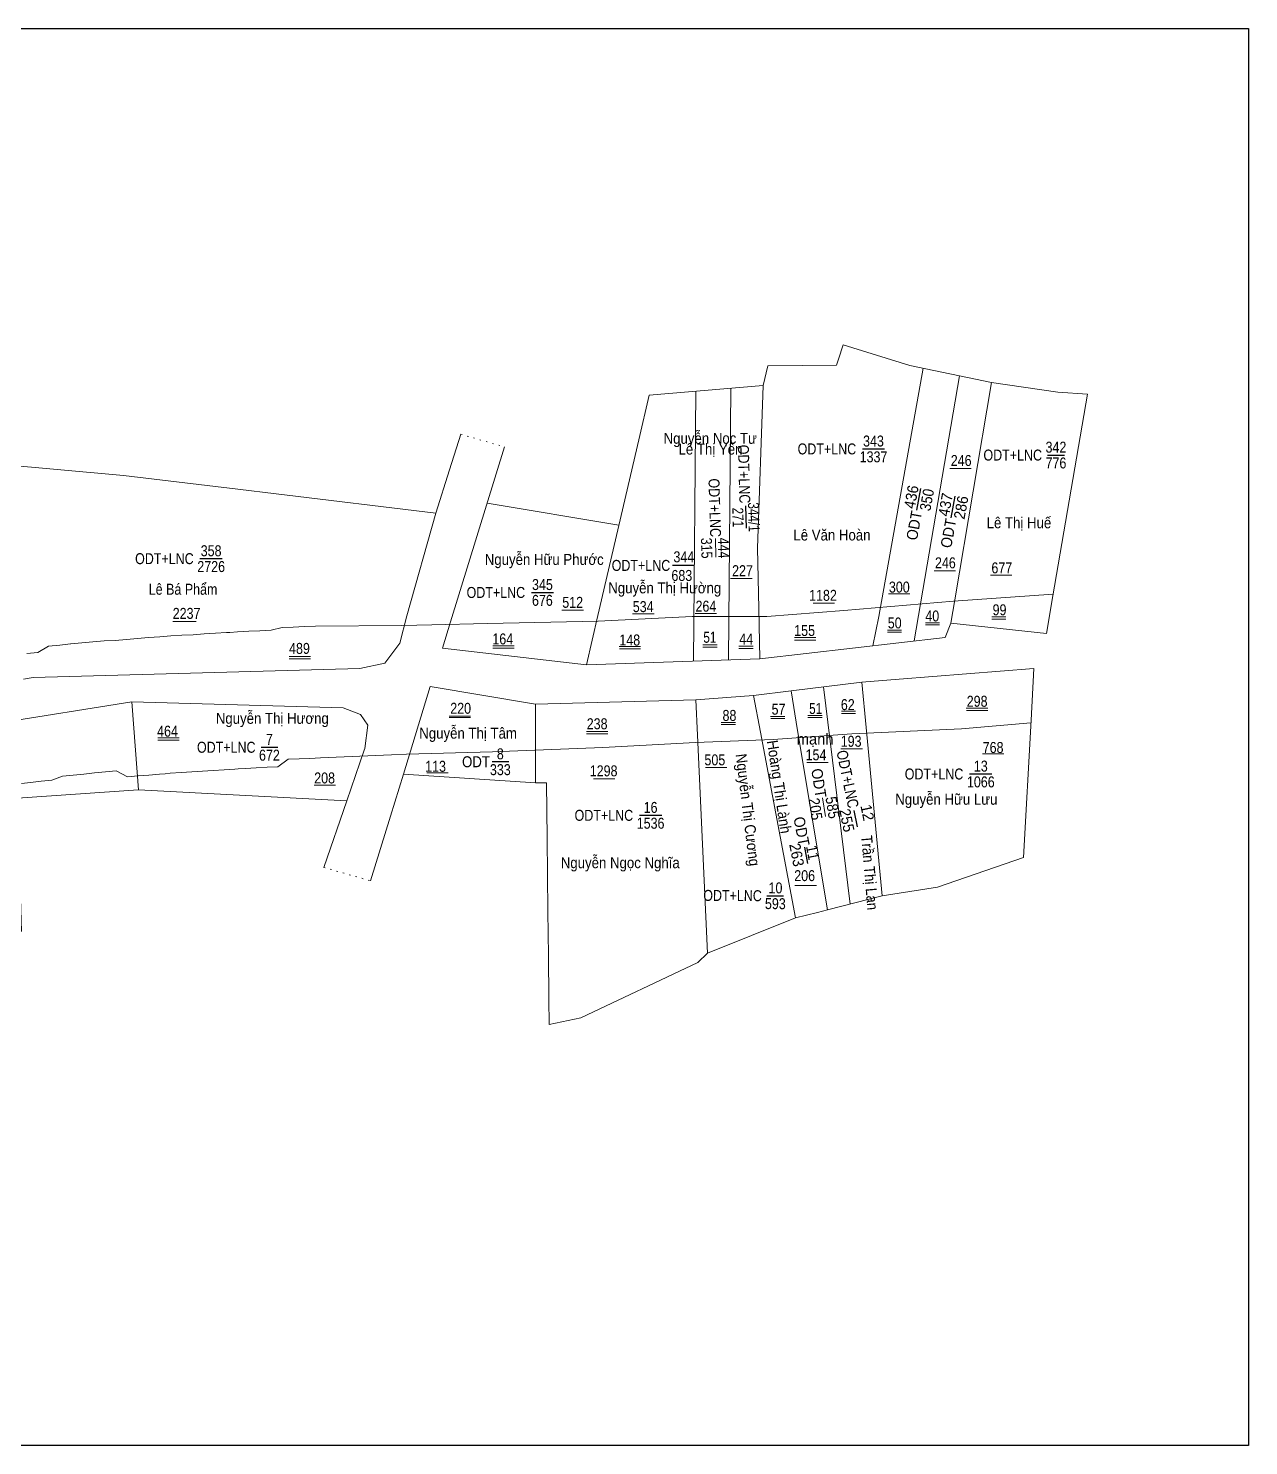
# Model space of a CAD drawing. Header units: metres. Extents: x 535945 to 536989, y 1836723 to 1837119.
# Drawn here: x 536767.1 to 536989.4, y 1836860.4 to 1837118.6 of the extents above; entities that cross this region are included whole.
import ezdxf
from ezdxf.enums import TextEntityAlignment as Align

# ---------------------------------------------------------------- set-up
doc = ezdxf.new("R2010")
doc.units = ezdxf.units.M
doc.header["$LTSCALE"] = 0.8
doc.linetypes.add('DOTTED', pattern=[1.5, 0.3, -1.2])
for name, color, linetype, lineweight in [('10', 7, 'Continuous', 13), ('12', 7, 'Continuous', 25), ('13', 7, 'Continuous', 25), ('14', 7, 'Continuous', 13), ('17', 7, 'Continuous', 13), ('23', 7, 'Continuous', 13), ('54', 7, 'Continuous', 13), ('59', 7, 'Continuous', 13)]:
    doc.layers.add(name, color=color, linetype=linetype, lineweight=lineweight)
doc.layers.add('15', color=7, linetype='Continuous')

msp = doc.modelspace()

# ---------------------------------------------------------------- linework, layer by layer
at = {"layer": '10'}
for p, q in [((536915.53, 1837060.95), (536914.67, 1837058.3)), ((536915.53, 1837060.95), (536927.7, 1837057.16)), ((536900.94, 1837053.49), (536901.82, 1837057.12)), ((536942.53, 1837054.07), (536927.7, 1837057.16)), ((536922, 1837011.46), (536930.08, 1837056.66)), ((536936.74, 1837055.28), (536928.45, 1837006.98)), ((536878.29, 1837043.64), (536880.18, 1837051.76)), ((536900.94, 1837053.49), (536880.18, 1837051.76)), ((536954.64, 1837052.29), (536942.53, 1837054.07)), ((536960.05, 1837051.91), (536954.64, 1837052.29)), ((536843.79, 1837038.16), (536845.84, 1837044.64)), ((536853.82, 1837042.34), (536843.98, 1837010.44)), ((536784.4, 1837037.14), (536757.18, 1837039.58)), ((536841.28, 1837030.25), (536843.79, 1837038.16)), ((536843.98, 1837010.44), (536842.5, 1837005.64)), ((536920.91, 1837006.1), (536922, 1837011.46)), ((536934.08, 1837007.63), (536935.14, 1837010.22)), ((536935.14, 1837010.22), (536952.57, 1837008.35)), ((536834.74, 1837006.56), (536831.98, 1837002.96)), ((536842.5, 1837005.64), (536868.73, 1837002.65)), ((536868.73, 1837002.65), (536900.36, 1837003.72)), ((536767.92, 1837000.3), (536766.18, 1837000)), ((536925.75, 1837000), (536950.28, 1837001.94)), ((536925.75, 1837000), (536950.28, 1837001.94)), ((536840.26, 1836998.65), (536835.42, 1836982.73)), ((536840.26, 1836998.65), (536859.46, 1836995.48)), ((536918.92, 1836999.46), (536925.75, 1837000)), ((536741.85, 1836988.83), (536785.89, 1836995.87)), ((536859.46, 1836995.48), (536888.67, 1836996.23)), ((536888.67, 1836996.23), (536899.19, 1836997.04)), ((536825.07, 1836977.88), (536828.26, 1836987.1)), ((536835.42, 1836982.73), (536859.47, 1836981.13)), ((536825.07, 1836977.88), (536787.15, 1836979.85)), ((536859.47, 1836981.13), (536861.45, 1836981.12)), ((536932.71, 1836962.13), (536948.38, 1836967.52)), ((536922.61, 1836960.56), (536932.71, 1836962.13)), ((536890.8, 1836950.12), (536906.85, 1836956.54)), ((536906.85, 1836956.54), (536910.83, 1836957.5)), ((536889.03, 1836948.38), (536890.8, 1836950.12)), ((536867.74, 1836938.33), (536889.03, 1836948.38)), ((536861.95, 1836937.08), (536867.74, 1836938.33))]:
    msp.add_line(p, q, dxfattribs=at)
for points in [[(536914.67, 1837058.3), (536914.33, 1837057.22), (536901.82, 1837057.12)], [(536900.36, 1837003.72), (536900.16, 1837012.88), (536899.92, 1837023.91), (536900.94, 1837053.49)], [(536935.14, 1837010.22), (536935.85, 1837014.44), (536942.53, 1837054.07)], [(536952.57, 1837008.35), (536953.75, 1837015.21), (536960.05, 1837051.91)], [(536868.73, 1837002.65), (536870.82, 1837011.61), (536878.29, 1837043.64)], [(536841.28, 1837030.25), (536812.2, 1837033.77), (536805.25, 1837034.61), (536784.4, 1837037.14)], [(536841.28, 1837030.25), (536836, 1837011.53), (536834.74, 1837006.56)], [(536767.92, 1837000.3), (536827.47, 1837001.98), (536831.98, 1837002.96)], [(536948.38, 1836967.52), (536949.76, 1836992.53), (536950.28, 1837001.94)], [(536899.19, 1836997.04), (536906.02, 1836997.87), (536918.92, 1836999.46)], [(536906.02, 1836997.87), (536907.23, 1836990.64), (536912.68, 1836957.98)], [(536922.61, 1836960.56), (536919.7, 1836991.2), (536918.92, 1836999.46)], [(536787.15, 1836979.85), (536786.58, 1836987.09), (536785.89, 1836995.87)], [(536785.89, 1836995.87), (536824.39, 1836994.81), (536827.59, 1836993.56), (536828.92, 1836991.61)], [(536859.46, 1836995.48), (536859.46, 1836988.52), (536859.47, 1836981.13)], [(536890.8, 1836950.12), (536888.97, 1836989.83), (536888.67, 1836996.23)], [(536906.85, 1836956.54), (536900.46, 1836990.34), (536899.19, 1836997.04)], [(536828.26, 1836987.1), (536828.35, 1836987.36), (536828.92, 1836991.61)], [(536835.42, 1836982.73), (536833.04, 1836975.08), (536829.38, 1836963.29)], [(536765.8, 1836954.03), (536765.06, 1836978.36), (536787.15, 1836979.85)], [(536861.45, 1836981.12), (536861.56, 1836971.06), (536861.72, 1836957.72), (536861.81, 1836949.67), (536861.9, 1836941.71), (536861.95, 1836937.08)], [(536910.83, 1836957.5), (536912.68, 1836957.98), (536922.61, 1836960.56)]]:
    msp.add_lwpolyline(points, dxfattribs=at)
at = {"layer": '12'}
msp.add_lwpolyline([(536608.47, 1836860.38), (536608.47, 1837118.58), (536989.41, 1837118.58), (536989.41, 1836860.38)], close=True, dxfattribs=at)
at = {"layer": '13'}
for p, q in [((536919.03, 1837041.96), (536923.07, 1837041.96)), ((536952.77, 1837040.84), (536955.84, 1837040.84)), ((536928.96, 1837030.79), (536929.69, 1837034.76)), ((536897.75, 1837031.57), (536897.85, 1837027.53)), ((536935.2, 1837029.39), (536935.93, 1837033.36)), ((536798.32, 1837021.97), (536802.39, 1837021.97)), ((536884.4, 1837020.78), (536888.44, 1837020.78)), ((536858.71, 1837015.81), (536862.72, 1837015.81)), ((536809.49, 1836987.61), (536812.52, 1836987.61)), ((536851.57, 1836985), (536854.6, 1836985)), ((536938.57, 1836982.75), (536942.64, 1836982.75)), ((536878.41, 1836975.22), (536882.48, 1836975.22)), ((536917.49, 1836976.09), (536918.1, 1836973.12)), ((536901.63, 1836960.55), (536904.65, 1836960.52))]:
    msp.add_line(p, q, dxfattribs=at)
at = {"layer": '14', "lineweight": 25}
msp.add_line((536908.45, 1836969.42), (536909.03, 1836966.44), dxfattribs=at)
at = {"layer": '14'}
for points in [[(536953.8, 1837015.49), (536935.62, 1837014.23), (536915.67, 1837012.53), (536901.61, 1837011.46)], [(536901.62, 1837011.46), (536888, 1837011.46), (536870.88, 1837010.56), (536850.74, 1837010.14), (536840.6, 1837009.91)], [(536840.6, 1837009.91), (536835.11, 1837009.79), (536819.39, 1837009.68), (536817.36, 1837009.6), (536815.32, 1837009.51), (536813.29, 1837009.42), (536811.28, 1837008.95), (536809.25, 1837008.85), (536807.22, 1837008.74), (536805.19, 1837008.62), (536803.79, 1837008.54), (536803.16, 1837008.51), (536801.13, 1837008.38), (536799.11, 1837008.25), (536797.08, 1837008.11), (536795.04, 1837008.04), (536793.02, 1837007.89), (536790.99, 1837007.74), (536789.99, 1837007.66), (536788.97, 1837007.58), (536786.94, 1837007.41), (536784.91, 1837007.24), (536782.89, 1837007.06), (536780.85, 1837007.02), (536778.83, 1837006.83), (536776.8, 1837006.64), (536774.78, 1837006.43), (536774.76, 1837006.43), (536772.76, 1837006.23), (536770.73, 1837006.01), (536768.81, 1837004.9), (536766.79, 1837004.67)], [(536917.09, 1836990.04), (536902.75, 1836989.05), (536888.63, 1836988.49)], [(536949.73, 1836992.04), (536937.09, 1836990.98), (536917.09, 1836990.04)], [(536888.63, 1836988.49), (536871.75, 1836987.58), (536851.62, 1836986.78), (536835.98, 1836986.38), (536833.22, 1836986.26)], [(536833.22, 1836986.26), (536820.3, 1836985.67), (536818.33, 1836985.59), (536816.37, 1836985.51), (536814.41, 1836985.42), (536812.51, 1836984.06), (536810.54, 1836983.96), (536808.59, 1836983.86), (536806.63, 1836983.75), (536805.28, 1836983.67), (536804.67, 1836983.63), (536802.71, 1836983.51), (536800.75, 1836983.38), (536798.8, 1836983.25), (536796.84, 1836983.16), (536794.88, 1836983.02), (536792.92, 1836982.87), (536791.96, 1836982.79), (536790.97, 1836982.71), (536789.02, 1836982.55), (536787.06, 1836982.38), (536785.11, 1836982.21), (536783.04, 1836983.3), (536781.08, 1836983.12), (536779.12, 1836982.93), (536777.17, 1836982.73), (536777.15, 1836982.73), (536775.22, 1836982.54), (536773.26, 1836982.33), (536771.36, 1836981.64), (536769.41, 1836981.42), (536767.46, 1836981.2), (536765.78, 1836981)]]:
    msp.add_lwpolyline(points, dxfattribs=at)
at = {"layer": '17'}
for p, q in [((536888.65, 1837052.47), (536888.24, 1837003.31)), ((536895.05, 1837053), (536894.64, 1837003.53)), ((536850.66, 1837032.09), (536874.66, 1837028.06)), ((536892.24, 1837025.65), (536892.33, 1837022.22)), ((536916.8, 1836959.04), (536911.97, 1836998.6)), ((536911.74, 1836978.38), (536912.3, 1836974.98))]:
    msp.add_line(p, q, dxfattribs=at)
at = {"layer": '17', "linetype": 'DOTTED'}
for p, q in [((536845.84, 1837044.64), (536853.82, 1837042.34)), ((536820.91, 1836965.72), (536829.38, 1836963.29))]:
    msp.add_line(p, q, dxfattribs=at)
at = {"layer": '23'}
for p, q in [((536841.28, 1837030.25), (536843.79, 1837038.16)), ((536843.98, 1837010.44), (536842.5, 1837005.64)), ((536935.14, 1837010.22), (536952.57, 1837008.35)), ((536834.74, 1837006.56), (536831.98, 1837002.96)), ((536842.5, 1837005.64), (536868.73, 1837002.65)), ((536868.73, 1837002.65), (536900.36, 1837003.72)), ((536767.92, 1837000.3), (536766.18, 1837000)), ((536925.75, 1837000), (536950.28, 1837001.94)), ((536925.75, 1837000), (536950.28, 1837001.94)), ((536840.26, 1836998.65), (536835.42, 1836982.73)), ((536840.26, 1836998.65), (536859.46, 1836995.48)), ((536918.92, 1836999.46), (536925.75, 1837000)), ((536741.85, 1836988.83), (536785.89, 1836995.87)), ((536859.46, 1836995.48), (536888.67, 1836996.23)), ((536888.67, 1836996.23), (536899.19, 1836997.04)), ((536825.07, 1836977.88), (536828.26, 1836987.1)), ((536820.91, 1836965.72), (536825.07, 1836977.88))]:
    msp.add_line(p, q, dxfattribs=at)
for points in [[(536841.28, 1837030.25), (536836, 1837011.53), (536834.74, 1837006.56)], [(536900.36, 1837003.72), (536934.08, 1837007.63), (536935.14, 1837010.22)], [(536767.92, 1837000.3), (536827.47, 1837001.98), (536831.98, 1837002.96)], [(536899.19, 1836997.04), (536906.02, 1836997.87), (536918.92, 1836999.46)], [(536785.89, 1836995.87), (536824.39, 1836994.81), (536827.59, 1836993.56), (536828.92, 1836991.61)], [(536828.26, 1836987.1), (536828.35, 1836987.36), (536828.92, 1836991.61)], [(536835.42, 1836982.73), (536833.04, 1836975.08), (536829.38, 1836963.29)]]:
    msp.add_lwpolyline(points, dxfattribs=at)
at = {"layer": '54'}
msp.add_line((536925.75, 1837000), (536950.28, 1837001.94), dxfattribs=at)
at = {"layer": '59'}
for p, q in [((536934.96, 1837038.38), (536938.87, 1837038.38)), ((536895.02, 1837018.34), (536898.93, 1837018.34)), ((536932.08, 1837019.74), (536935.99, 1837019.74)), ((536942.37, 1837018.95), (536946.28, 1837018.95)), ((536923.76, 1837015.59), (536927.67, 1837015.59)), ((536910.06, 1837013.89), (536913.97, 1837013.89)), ((536793.4, 1837010.52), (536797.65, 1837010.52)), ((536864.28, 1837012.57), (536868.19, 1837012.57)), ((536877.15, 1837011.93), (536881.06, 1837011.93)), ((536888.54, 1837011.97), (536892.45, 1837011.97)), ((536942.6, 1837011.37), (536945.19, 1837011.37)), ((536942.62, 1837010.97), (536945.19, 1837010.97)), ((536923.59, 1837008.97), (536926.18, 1837008.97)), ((536923.61, 1837008.57), (536926.18, 1837008.57)), ((536930.51, 1837010.3), (536933.1, 1837010.3)), ((536930.53, 1837009.9), (536933.1, 1837009.9)), ((536851.68, 1837006.11), (536855.59, 1837006.11)), ((536851.71, 1837005.68), (536855.59, 1837005.68)), ((536874.71, 1837005.96), (536878.62, 1837005.96)), ((536874.74, 1837005.53), (536878.62, 1837005.53)), ((536889.96, 1837006.27), (536892.55, 1837006.27)), ((536889.98, 1837005.87), (536892.55, 1837005.87)), ((536896.52, 1837006.03), (536899.11, 1837006.03)), ((536896.54, 1837005.63), (536899.11, 1837005.63)), ((536906.63, 1837007.58), (536910.54, 1837007.58)), ((536906.66, 1837007.15), (536910.54, 1837007.15)), ((536814.56, 1837004.14), (536818.47, 1837004.14)), ((536814.59, 1837003.71), (536818.47, 1837003.71)), ((536843.71, 1836993.3), (536847.62, 1836993.3)), ((536843.71, 1836993.01), (536847.59, 1836993.01)), ((536902.3, 1836993.24), (536904.89, 1836993.24)), ((536902.32, 1836992.84), (536904.89, 1836992.84)), ((536909.08, 1836993.42), (536911.67, 1836993.42)), ((536909.1, 1836993.02), (536911.67, 1836993.02)), ((536915.19, 1836994.17), (536917.78, 1836994.17)), ((536915.21, 1836993.77), (536917.78, 1836993.77)), ((536937.96, 1836994.75), (536941.87, 1836994.75)), ((536937.99, 1836994.32), (536941.87, 1836994.32)), ((536868.73, 1836990.48), (536872.64, 1836990.48)), ((536868.76, 1836990.05), (536872.64, 1836990.05)), ((536893.3, 1836992.15), (536895.89, 1836992.15)), ((536893.32, 1836991.75), (536895.89, 1836991.75)), ((536790.62, 1836989.31), (536794.53, 1836989.31)), ((536790.65, 1836988.88), (536794.53, 1836988.88)), ((536915.12, 1836987.32), (536919.03, 1836987.32)), ((536908.89, 1836984.86), (536912.8, 1836984.86)), ((536940.89, 1836986.41), (536944.8, 1836986.41)), ((536839.65, 1836982.98), (536843.56, 1836982.98)), ((536890.44, 1836983.91), (536894.35, 1836983.91)), ((536819.11, 1836980.72), (536823.02, 1836980.72)), ((536870.01, 1836981.87), (536873.92, 1836981.87)), ((536906.73, 1836962.41), (536910.64, 1836962.41))]:
    msp.add_line(p, q, dxfattribs=at)

# ---------------------------------------------------------------- texts
at = {"layer": '13', "width": 0.85}
for s, p in [('343', (536921.045, 1837042.4)), ('1337', (536921.055, 1837039.52)), ('342', (536954.295, 1837041.28)), ('776', (536954.295, 1837038.4)), ('358', (536800.355, 1837022.41)), ('344', (536886.495, 1837021.3)), ('2726', (536800.365, 1837019.53)), ('345', (536860.725, 1837016.25)), ('683', (536886.125, 1837017.91)), ('676', (536860.715, 1837013.37)), ('7', (536810.97, 1836988.05)), ('672', (536810.975, 1836985.17)), ('8', (536853.05, 1836985.41)), ('333', (536853.055, 1836982.53)), ('13', (536940.605, 1836983.18)), ('1066', (536940.605, 1836980.3)), ('16', (536880.435, 1836975.65)), ('1536', (536880.435, 1836972.77))]:
    msp.add_text(s, height=2, dxfattribs=at).set_placement(p, align=Align.CENTER)
at = {"layer": '13'}
for s, height, rotation, width, p in [('ODT+LNC ', 2, 271.518, 0.85, (536896.6347, 1837031.393)), ('ODT+LNC ', 2, 271.691, 0.85, (536891.3083, 1837025.249)), ('ODT', 2, 79.695, 0.95, (536929.9231, 1837030.4722)), ('ODT', 2, 79.707, 0.95, (536936.1621, 1837029.0627)), ('ODT+LNC ', 2, 281.664, 0.85, (536916.5715, 1836975.7643)), ('ODT', 2, 280.995, 0.95, (536907.4717, 1836969.4814)), ('ODT+LNC ', 1.999, 359.631, 0.85, (536901.3271, 1836959.5587))]:
    msp.add_text(s, height=height, rotation=rotation, dxfattribs=dict(at, width=width)).set_placement(p, align=Align.RIGHT)
for s, width, p in [('ODT+LNC ', 0.85, (536918.53, 1837040.96)), ('ODT+LNC ', 0.85, (536952.39, 1837039.84)), ('ODT+LNC ', 0.85, (536797.81, 1837020.97)), ('ODT+LNC ', 0.85, (536884.65, 1837019.74)), ('ODT+LNC ', 0.85, (536858.21, 1837014.81)), ('ODT+LNC ', 0.85, (536809.08, 1836986.61)), ('ODT', 0.9, (536851.16, 1836983.97)), ('ODT+LNC ', 0.85, (536938.05, 1836981.74)), ('ODT+LNC ', 0.85, (536877.89, 1836974.21))]:
    msp.add_text(s, height=2, dxfattribs=dict(at, width=width)).set_placement(p, align=Align.RIGHT)
for s, height, rotation, width, p in [('436', 2, 79.695, 0.95, (536928.9257, 1837033.0361)), ('350', 2, 79.695, 0.9, (536931.7611, 1837032.5111)), ('437', 2, 79.707, 0.95, (536935.1543, 1837031.6313)), ('271', 2, 271.518, 0.8, (536895.3583, 1837029.4665)), ('344/1', 2, 271.518, 0.8, (536898.2434, 1837029.5315)), ('286', 2, 79.707, 0.95, (536937.9943, 1837031.1113)), ('255', 2, 281.664, 0.95, (536915.2269, 1836974.0922)), ('10', 1.999, 359.631, 0.85, (536903.1836, 1836960.9919)), ('593', 1.999, 359.631, 0.85, (536903.1586, 1836958.1178))]:
    msp.add_text(s, height=height, rotation=rotation, dxfattribs=dict(at, width=width)).set_placement(p, align=Align.CENTER)
msp.add_text('12', height=2, rotation=281.664, dxfattribs=at).set_placement((536918.9568, 1836975.5122), align=Align.CENTER)
at = {"layer": '14'}
for s, width, p in [('263', 0.95, (536906.0891, 1836967.8157)), ('11', 0.9, (536908.9902, 1836968.2407))]:
    msp.add_text(s, height=2, rotation=280.995, dxfattribs=dict(at, width=width)).set_placement(p, align=Align.CENTER)
at = {"layer": '15'}
for s, width, p in [('Nguyễn Nọc Tư', 0.9, (536891.305, 1837042.89)), ('Lê Thị Yến', 0.9, (536891.345, 1837040.94)), ('Lê Thị Huế', 0.9, (536947.555, 1837027.51)), ('Lê Văn Hoàn', 0.9, (536913.48, 1837025.28)), ('Nguyễn Hữu Phước', 0.9, (536861.05, 1837020.83)), ('Nguyễn Thị Hường', 0.9, (536883.015, 1837015.65)), ('Lê Bá Phẩm', 0.85, (536795.245, 1837015.4)), ('Nguyễn Thị Hương', 0.9, (536811.505, 1836991.88)), ('Nguyễn Thị Tâm', 0.9, (536847.18, 1836989.18)), ('Nguyễn Hữu Lưu', 0.9, (536934.325, 1836977.14)), ('Nguyễn Ngọc Nghĩa', 0.9, (536874.91, 1836965.58))]:
    msp.add_text(s, height=2, dxfattribs=dict(at, width=width)).set_placement(p, align=Align.CENTER)
msp.add_text('mạnh', height=2, dxfattribs=at).set_placement((536910.415, 1836988.1), align=Align.CENTER)
at = {"layer": '15', "width": 0.9}
for s, rotation, p in [('Hoàng Thị Lành', 278.505, (536902.873, 1836980.2629)), ('Nguyễn Thị Cương', 276.97, (536897.1755, 1836976.0864)), ('Trần Thị Lan', 274.89, (536919.375, 1836964.6852))]:
    msp.add_text(s, height=2, rotation=rotation, dxfattribs=at).set_placement(p, align=Align.CENTER)
at = {"layer": '17'}
for s, rotation, width, p in [('315', 271.691, 0.85, (536889.657, 1837023.8595)), ('444', 271.691, 0.85, (536892.7361, 1837023.8795)), ('ODT', 278.879, 0.95, (536910.1078, 1836980.9293)), ('205', 278.879, 0.9, (536909.498, 1836976.2143)), ('585', 278.879, 0.9, (536912.598, 1836976.4743))]:
    msp.add_text(s, height=2, rotation=rotation, dxfattribs=dict(at, width=width)).set_placement(p, align=Align.CENTER)
at = {"layer": '59'}
for s, width, p in [('246', 0.85, (536937.025, 1837038.85)), ('227', 0.85, (536897.185, 1837018.78)), ('246', 0.85, (536934.145, 1837020.21)), ('677', 0.85, (536944.435, 1837019.29)), ('1182', 0.85, (536911.845, 1837014.29)), ('300', 0.85, (536925.755, 1837015.79)), ('2237', 0.85, (536795.885, 1837011)), ('512', 0.85, (536866.235, 1837013.01)), ('534', 0.85, (536879.085, 1837012.23)), ('264', 0.85, (536890.515, 1837012.31)), ('99', 0.85, (536944.015, 1837011.65)), ('50', 0.85, (536924.915, 1837009.26)), ('40', 0.85, (536931.755, 1837010.53)), ('164', 0.85, (536853.495, 1837006.34)), ('148', 0.85, (536876.635, 1837006.15)), ('51', 0.8, (536891.23, 1837006.65)), ('44', 0.85, (536897.855, 1837006.32)), ('155', 0.85, (536908.495, 1837007.88)), ('489', 0.85, (536816.455, 1837004.62)), ('220', 0.85, (536845.825, 1836993.71)), ('57', 0.85, (536903.745, 1836993.54)), ('51', 0.8, (536910.51, 1836993.67)), ('62', 0.85, (536916.365, 1836994.38)), ('298', 0.85, (536939.935, 1836994.99)), ('238', 0.85, (536870.695, 1836990.89)), ('88', 0.85, (536894.805, 1836992.41)), ('464', 0.85, (536792.405, 1836989.54)), ('193', 0.85, (536916.975, 1836987.7)), ('154', 0.85, (536910.575, 1836985.23)), ('768', 0.85, (536942.845, 1836986.57)), ('113', 0.85, (536841.255, 1836983.14)), ('505', 0.85, (536892.145, 1836984.32)), ('208', 0.85, (536821.035, 1836981.02)), ('1298', 0.85, (536871.875, 1836982.31)), ('206', 0.85, (536908.505, 1836963.22))]:
    msp.add_text(s, height=2, dxfattribs=dict(at, width=width)).set_placement(p, align=Align.CENTER)

doc.saveas('drawing.dxf')
